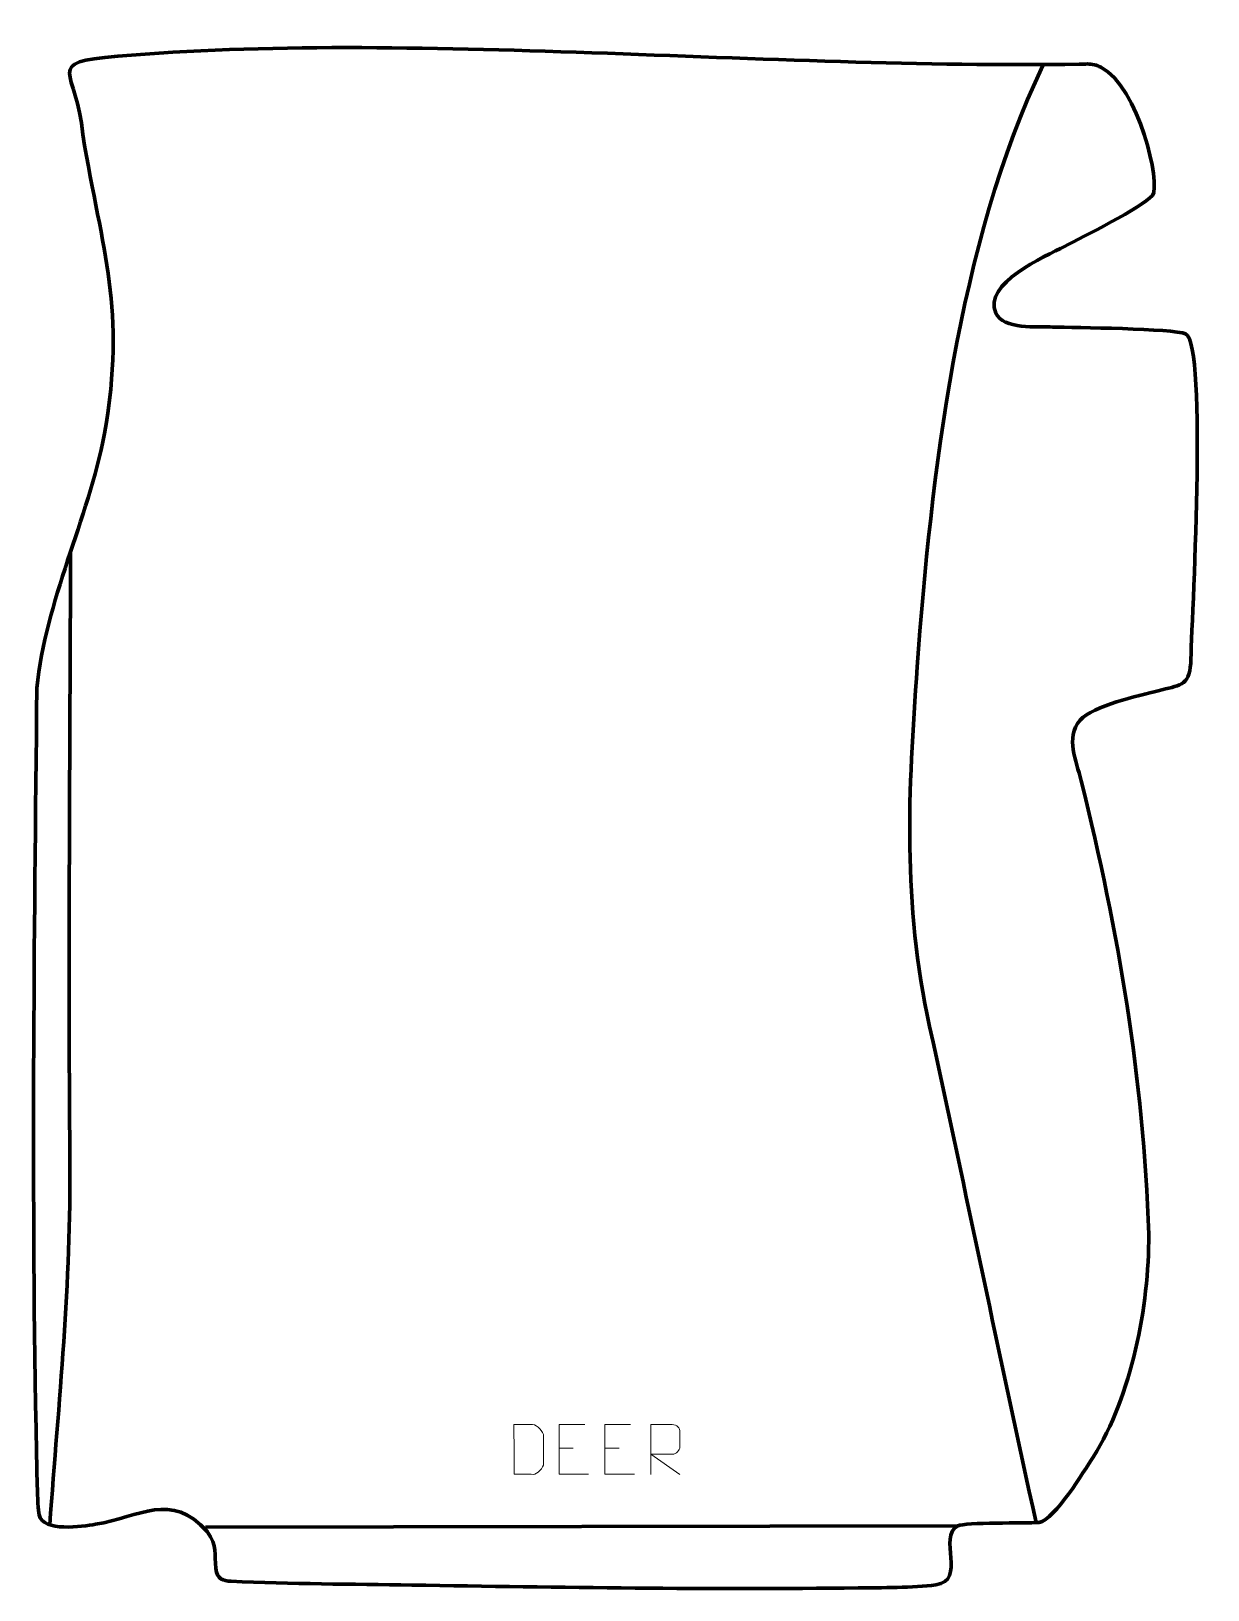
# Model space of a CAD drawing. Header units: millimetres. Extents: x -516 to 75, y -31 to 752.
import ezdxf

# ---------------------------------------------------------------- set-up
doc = ezdxf.new("R2010")
doc.units = ezdxf.units.MM
doc.header["$MEASUREMENT"] = 0
doc.layers.add('layer 2', color=7, linetype='Continuous')
doc.layers.add('layer 3', color=7, linetype='Continuous')

msp = doc.modelspace()

# ---------------------------------------------------------------- linework, layer by layer
at = {"layer": 'layer 2', "color": 142, "lineweight": 158}
for points, knots in [([(-8.284, 734.7627), (-51.0276, 645.6122), (-64.5101, 527.3231), (-71.3821, 432.8886), (-71.3821, 432.8886), (-75.9538, 369.7333), (-78.8239, 314.7521), (-65.1551, 252.165), (-65.1551, 252.165), (-47.0343, 169.193), (-29.9732, 86.0115), (-11.6897, 3.0631)], [0, 0, 0, 0, 0.25, 0.25, 0.25, 0.25, 0.5, 0.5, 0.5, 0.5, 1, 1, 1, 1]), ([(-507.0184, 1.9484), (-502.3942, 64.1943), (-496.315, 123.2401), (-496.8898, 185.9571), (-496.8898, 185.9571), (-497.82, 287.427), (-496.7553, 389.0194), (-496.5726, 490.512)], [0, 0, 0, 0, 0.33333333, 0.33333333, 0.33333333, 0.33333333, 1, 1, 1, 1])]:
    msp.add_open_spline(points, degree=3, knots=knots, dxfattribs=at)
at = {"layer": 'layer 2', "color": 250, "lineweight": 9}
for points, knots in [([(-273.8245, 27.3096), (-271.4927, 27.31), (-266.5425, 27.286), (-264.211, 27.2857), (-264.211, 27.2857), (-262.286, 27.1803), (-258.9674, 30.7219), (-258.9786, 32.7392), (-258.9786, 32.7392), (-258.979, 38.5093), (-258.979, 40.679), (-258.9786, 46.4483), (-258.9786, 46.4483), (-258.9829, 48.5864), (-262.3574, 52.2465), (-264.5098, 52.233), (-264.5098, 52.233), (-266.8355, 52.233), (-271.5598, 52.233), (-273.8859, 52.233), (-273.8859, 52.233), (-273.8855, 46.4861), (-273.8242, 33.0569), (-273.8245, 27.3096)], [0, 0, 0, 0, 0.14285714, 0.14285714, 0.14285714, 0.14285714, 0.28571429, 0.28571429, 0.28571429, 0.28571429, 0.42857143, 0.42857143, 0.42857143, 0.42857143, 0.57142857, 0.57142857, 0.57142857, 0.57142857, 0.71428571, 0.71428571, 0.71428571, 0.71428571, 1, 1, 1, 1]), ([(-238.3781, 52.2405), (-238.3781, 52.2405), (-251.252, 52.2405), (-251.252, 52.2405), (-251.252, 52.2405), (-251.252, 52.2405), (-251.252, 27.2869), (-251.252, 27.2869), (-251.252, 27.2869), (-251.252, 27.2869), (-236.3862, 27.2869), (-236.3862, 27.2869)], [0, 0, 0, 0, 0.25, 0.25, 0.25, 0.25, 0.5, 0.5, 0.5, 0.5, 1, 1, 1, 1]), ([(-215.3781, 52.2405), (-215.3781, 52.2405), (-228.252, 52.2405), (-228.252, 52.2405), (-228.252, 52.2405), (-228.252, 52.2405), (-228.252, 27.2869), (-228.252, 27.2869), (-228.252, 27.2869), (-228.252, 27.2869), (-213.3862, 27.2869), (-213.3862, 27.2869)], [0, 0, 0, 0, 0.25, 0.25, 0.25, 0.25, 0.5, 0.5, 0.5, 0.5, 1, 1, 1, 1]), ([(-205.2249, 27.2832), (-205.2249, 27.2832), (-205.2249, 52.2367), (-205.2249, 52.2367), (-205.2249, 52.2367), (-201.6301, 52.2367), (-198.0346, 52.2367), (-194.4394, 52.2367), (-194.4394, 52.2367), (-192.1141, 52.199), (-190.5568, 50.709), (-190.5609, 48.3426), (-190.5609, 48.3426), (-190.5613, 46.3071), (-190.5613, 43.2477), (-190.5609, 41.2117), (-190.5609, 41.2117), (-190.5674, 39.3362), (-192.3797, 37.3944), (-194.3892, 37.3753), (-194.3892, 37.3753), (-194.3892, 37.3753), (-205.2249, 37.3753), (-205.2249, 37.3753), (-205.2249, 37.3753), (-205.2249, 37.3753), (-190.5702, 27.2832), (-190.5702, 27.2832)], [0, 0, 0, 0, 0.125, 0.125, 0.125, 0.125, 0.25, 0.25, 0.25, 0.25, 0.375, 0.375, 0.375, 0.375, 0.5, 0.5, 0.5, 0.5, 0.625, 0.625, 0.625, 0.625, 0.75, 0.75, 0.75, 0.75, 1, 1, 1, 1])]:
    msp.add_open_spline(points, degree=3, knots=knots, dxfattribs=at)
for points in [[(-251.252, 40.3608), (-251.252, 40.3608), (-244.0839, 40.3608), (-244.0839, 40.3608)], [(-228.252, 40.3608), (-228.252, 40.3608), (-221.0839, 40.3608), (-221.0839, 40.3608)]]:
    msp.add_open_spline(points, degree=3, dxfattribs=at)
at = {"layer": 'layer 2', "color": 142, "lineweight": 158}
msp.add_open_spline([(-50.9614, 1.3984), (-50.9614, 1.3984), (-428.8117, 0.6926), (-428.8117, 0.6926)], degree=3, dxfattribs=at)
at = {"layer": 'layer 3', "color": 242, "lineweight": 158}
msp.add_open_spline([(-472.7369, 739.4834), (-328.0089, 752.0526), (-143.7311, 732.8386), (9.8701, 735.4932), (9.8701, 735.4932), (11.2819, 735.5176), (12.695, 735.5424), (14.1083, 735.5676), (14.1083, 735.5676), (16.4457, 735.6093), (18.6963, 735.0204), (20.8482, 733.923), (20.8482, 733.923), (39.8409, 724.2368), (51.1536, 674.9211), (46.6873, 669.61), (46.6873, 669.61), (41.394, 663.3153), (11.5844, 648.7566), (2.5403, 643.9202), (2.5403, 643.9202), (-7.2151, 638.9975), (-38.7078, 625.2207), (-31.9592, 610.449), (-31.9592, 610.449), (-28.1841, 602.1859), (-11.1582, 603.7283), (-3.2392, 603.4715), (-3.2392, 603.4715), (7.149, 603.1706), (57.3068, 602.7592), (63.3848, 600.0088), (63.3848, 600.0088), (74.5288, 594.9658), (66.3279, 452.8909), (65.9211, 434.6229), (65.9211, 434.6229), (65.2113, 422.8146), (59.9792, 423.6333), (49.6324, 420.8266), (49.6324, 420.8266), (39.5929, 418.1343), (17.0568, 413.5037), (10.3661, 406.069), (10.3661, 406.069), (2.93, 396.6977), (8.3668, 386.0252), (10.9683, 375.5756), (10.9683, 375.5756), (29.8871, 298.5245), (42.1509, 227.38), (44.8549, 147.8431), (44.8549, 147.8431), (45.0628, 111.7322), (36.3952, 66.7764), (16.9249, 35.9782), (16.9249, 35.9782), (12.2817, 28.6815), (-2.2859, 4.6088), (-10.2048, 3.1517), (-10.2048, 3.1517), (-17.2893, 2.58), (-47.3656, 3.2963), (-50.9614, 1.3984), (-50.9614, 1.3984), (-61.4524, -4.1387), (-46.2716, -26.0125), (-62.0861, -28.2503), (-62.0861, -28.2503), (-73.2968, -29.7512), (-89.6751, -29.5978), (-101.129, -29.747), (-101.129, -29.747), (-175.4309, -30.7151), (-250.7606, -29.4926), (-325.0931, -28.3343), (-325.0931, -28.3343), (-355.0616, -27.8673), (-386.0298, -27.7424), (-415.935, -26.4371), (-415.935, -26.4371), (-420.0296, -26.2583), (-422.9383, -25.2746), (-423.5967, -20.0404), (-423.5967, -20.0404), (-424.5465, -12.4895), (-422.6872, -9.0678), (-427.876, -1.4908), (-427.876, -1.4908), (-446.2712, 19.0664), (-461.4786, 5.7869), (-484.0541, 2.2194), (-484.0541, 2.2194), (-490.673, 1.1735), (-510.2666, -1.9693), (-512.3605, 6.979), (-512.3605, 6.979), (-513.2755, 10.8897), (-513.5266, 32.7823), (-513.6433, 38.3303), (-513.6433, 38.3303), (-516.3198, 165.5838), (-514.8429, 294.8235), (-513.4335, 422.1716), (-513.4335, 422.1716), (-509.1322, 466.1648), (-487.9349, 506.2009), (-479.4696, 549.9276), (-479.4696, 549.9276), (-468.5771, 613.3119), (-480.4138, 639.8646), (-490.4035, 700.1884), (-490.4035, 700.1884), (-493.3, 733.1885), (-511.0765, 736.154), (-472.7369, 739.4834)], degree=3, knots=[0, 0, 0, 0, 0.03333333, 0.03333333, 0.03333333, 0.03333333, 0.06666667, 0.06666667, 0.06666667, 0.06666667, 0.1, 0.1, 0.1, 0.1, 0.13333333, 0.13333333, 0.13333333, 0.13333333, 0.16666667, 0.16666667, 0.16666667, 0.16666667, 0.2, 0.2, 0.2, 0.2, 0.23333333, 0.23333333, 0.23333333, 0.23333333, 0.26666667, 0.26666667, 0.26666667, 0.26666667, 0.3, 0.3, 0.3, 0.3, 0.33333333, 0.33333333, 0.33333333, 0.33333333, 0.36666667, 0.36666667, 0.36666667, 0.36666667, 0.4, 0.4, 0.4, 0.4, 0.43333333, 0.43333333, 0.43333333, 0.43333333, 0.46666667, 0.46666667, 0.46666667, 0.46666667, 0.5, 0.5, 0.5, 0.5, 0.53333333, 0.53333333, 0.53333333, 0.53333333, 0.56666667, 0.56666667, 0.56666667, 0.56666667, 0.6, 0.6, 0.6, 0.6, 0.63333333, 0.63333333, 0.63333333, 0.63333333, 0.66666667, 0.66666667, 0.66666667, 0.66666667, 0.7, 0.7, 0.7, 0.7, 0.73333333, 0.73333333, 0.73333333, 0.73333333, 0.76666667, 0.76666667, 0.76666667, 0.76666667, 0.8, 0.8, 0.8, 0.8, 0.83333333, 0.83333333, 0.83333333, 0.83333333, 0.86666667, 0.86666667, 0.86666667, 0.86666667, 0.9, 0.9, 0.9, 0.9, 0.93333333, 0.93333333, 0.93333333, 0.93333333, 1, 1, 1, 1], dxfattribs=at)

doc.saveas('drawing.dxf')
